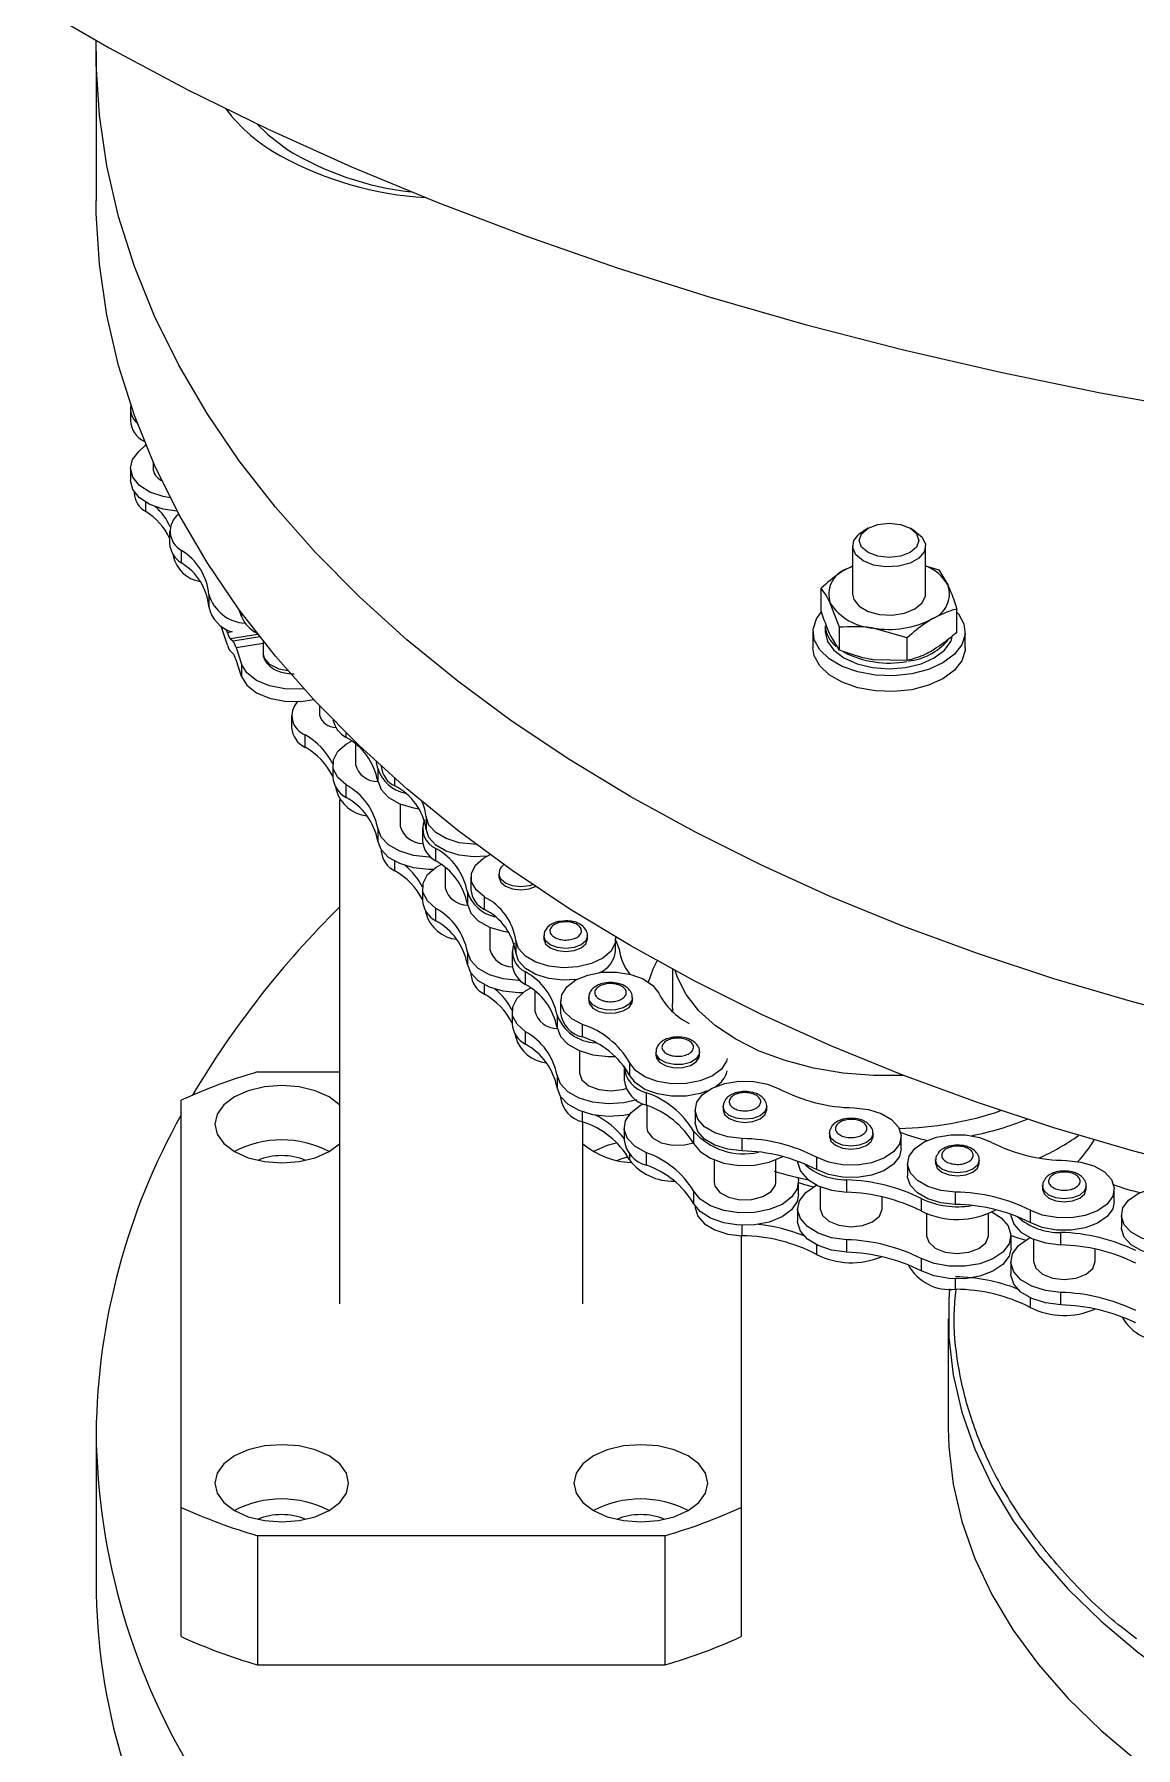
# Model space of a CAD drawing. Header units: millimetres. Extents: x 334 to 3694, y 0 to 2376.
# Drawn here: x 3096.7 to 3151, y 1121.6 to 1206.1 of the extents above; entities that cross this region are included whole.
import ezdxf

# ---------------------------------------------------------------- set-up
doc = ezdxf.new("R2010")
doc.units = ezdxf.units.MM
doc.header["$LTSCALE"] = 3
doc.layers.add('1_외형선', color=7, linetype='Continuous', lineweight=25)

msp = doc.modelspace()

# ---------------------------------------------------------------- linework, layer by layer
at = {"layer": '1_외형선'}
for p, q in [((3099.779, 1205.2), (3099.779, 1197.851)), ((3106.301, 1202.2), (3106.222, 1202.355)), ((3101.47, 1187.619), (3101.47, 1187.007)), ((3101.47, 1184.665), (3101.47, 1184.053)), ((3102.586, 1184.977), (3102.586, 1184.665)), ((3101.65, 1183.5), (3101.65, 1183.44)), ((3102.234, 1182.522), (3102.234, 1182.981)), ((3137.83, 1181.699), (3137.594, 1181.563)), ((3140.14, 1181.563), (3139.905, 1181.699)), ((3103.406, 1181.561), (3103.406, 1180.949)), ((3103.586, 1180.395), (3103.586, 1180.354)), ((3103.984, 1179.997), (3103.984, 1180.609)), ((3137.067, 1180.829), (3137.067, 1178.455)), ((3140.667, 1178.455), (3140.667, 1180.829)), ((3137.067, 1179.821), (3136.746, 1179.679)), ((3140.667, 1179.841), (3141.317, 1179.65)), ((3141.317, 1179.65), (3141.765, 1178.903)), ((3105.343, 1178.432), (3105.343, 1177.819)), ((3135.521, 1177.623), (3135.521, 1178.754)), ((3106.946, 1177.346), (3106.839, 1177.68)), ((3106.946, 1177.533), (3106.946, 1177.346)), ((3136.418, 1176.822), (3135.97, 1178.007)), ((3142.214, 1176.588), (3142.214, 1177.718)), ((3106.251, 1175.939), (3105.95, 1176.872)), ((3106.251, 1176.552), (3106.196, 1176.723)), ((3135.717, 1176.887), (3135.717, 1176.593)), ((3136.418, 1175.692), (3136.418, 1176.822)), ((3139.764, 1176.304), (3138.091, 1176.782)), ((3106.484, 1176.59), (3106.251, 1176.552)), ((3107.753, 1176.47), (3106.399, 1176.248)), ((3106.399, 1176.248), (3106.534, 1176.128)), ((3107.852, 1176.344), (3106.534, 1176.128)), ((3106.682, 1175.825), (3108.018, 1176.043)), ((3106.682, 1175.825), (3106.946, 1175.004)), ((3108.018, 1176.135), (3108.018, 1175.528)), ((3135.117, 1176.593), (3135.117, 1175.809)), ((3136.418, 1175.692), (3135.97, 1176.439)), ((3139.764, 1175.174), (3139.764, 1176.304)), ((3142.617, 1175.809), (3142.617, 1176.593)), ((3106.399, 1175.635), (3106.534, 1175.516)), ((3106.946, 1174.392), (3106.682, 1175.212)), ((3106.946, 1175.004), (3106.946, 1174.392)), ((3139.764, 1175.174), (3138.091, 1175.214)), ((3109.415, 1172.486), (3109.415, 1171.874)), ((3110.798, 1172.941), (3110.798, 1172.486)), ((3112.111, 1171.386), (3112.111, 1171.601)), ((3110.083, 1170.901), (3110.083, 1171.513)), ((3112.561, 1171.057), (3112.561, 1170.056)), ((3111.445, 1170.056), (3111.445, 1169.444)), ((3113.662, 1169.864), (3113.662, 1169.252)), ((3113.836, 1169.97), (3113.836, 1169.968)), ((3112.111, 1168.432), (3112.111, 1169.044)), ((3114.504, 1168.995), (3114.504, 1169.372)), ((3111.627, 1168.776), (3111.613, 1168.909)), ((3111.627, 1168.888), (3111.627, 1168.776)), ((3111.779, 1168.337), (3111.779, 1143.469)), ((3114.772, 1168.111), (3114.772, 1167.014)), ((3116.048, 1167.482), (3116.048, 1166.87)), ((3113.662, 1166.91), (3113.662, 1166.298)), ((3115.866, 1166.926), (3115.866, 1166.313)), ((3113.836, 1165.848), (3113.836, 1165.789)), ((3116.532, 1165.301), (3116.532, 1165.914)), ((3114.504, 1164.816), (3114.504, 1165.282)), ((3116.982, 1164.972), (3116.982, 1163.971)), ((3115.866, 1163.971), (3115.866, 1163.359)), ((3118.256, 1164.496), (3118.256, 1163.883)), ((3119.639, 1164.648), (3119.639, 1164.496)), ((3118.082, 1163.78), (3118.082, 1163.167)), ((3118.924, 1162.91), (3118.924, 1163.523)), ((3116.048, 1162.691), (3116.034, 1162.824)), ((3116.048, 1162.803), (3116.048, 1162.691)), ((3116.532, 1162.347), (3116.532, 1162.96)), ((3122.927, 1162.354), (3122.634, 1162.316)), ((3119.192, 1162.026), (3119.192, 1160.929)), ((3121.85, 1161.605), (3121.85, 1161.453)), ((3124.004, 1161.453), (3124.004, 1161.605)), ((3125.387, 1160.841), (3125.387, 1161.453)), ((3118.082, 1160.825), (3118.082, 1160.213)), ((3120.287, 1160.841), (3120.287, 1160.228)), ((3120.468, 1161.397), (3120.468, 1160.785)), ((3118.256, 1159.763), (3118.256, 1159.704)), ((3120.952, 1159.216), (3120.952, 1159.829)), ((3128.187, 1159.967), (3128.187, 1158.27)), ((3118.924, 1158.731), (3118.924, 1159.197)), ((3121.403, 1158.887), (3121.403, 1157.887)), ((3122.677, 1158.411), (3122.677, 1157.798)), ((3124.06, 1158.563), (3124.06, 1158.411)), ((3126.214, 1158.411), (3126.214, 1158.563)), ((3128.211, 1157.859), (3128.187, 1158.27)), ((3120.287, 1157.887), (3120.287, 1157.274)), ((3122.503, 1157.695), (3122.503, 1157.082)), ((3123.759, 1156.622), (3123.759, 1157.234)), ((3120.468, 1156.606), (3120.455, 1156.739)), ((3120.468, 1156.718), (3120.468, 1156.606)), ((3120.952, 1156.262), (3120.952, 1156.875)), ((3123.613, 1155.941), (3123.613, 1154.844)), ((3127.373, 1155.874), (3127.373, 1155.723)), ((3129.527, 1155.723), (3129.527, 1155.874)), ((3107.739, 1154.9), (3111.779, 1154.9)), ((3122.503, 1154.74), (3122.503, 1154.128)), ((3125.81, 1155.11), (3125.81, 1154.498)), ((3126.073, 1155.357), (3126.073, 1154.744)), ((3126.909, 1153.26), (3126.909, 1153.873)), ((3103.979, 1133.431), (3103.979, 1153.508)), ((3122.677, 1153.679), (3122.677, 1153.619)), ((3126.926, 1153.253), (3126.926, 1152.156)), ((3129.303, 1153.034), (3129.303, 1152.422)), ((3130.686, 1153.186), (3130.686, 1153.034)), ((3132.84, 1153.034), (3132.84, 1153.186)), ((3123.759, 1152.443), (3123.759, 1152.932)), ((3123.779, 1143.469), (3123.779, 1152.435)), ((3125.81, 1152.156), (3125.81, 1151.543)), ((3129.233, 1151.987), (3129.233, 1151.375)), ((3131.631, 1151.004), (3131.631, 1151.616)), ((3135.924, 1151.866), (3135.924, 1151.714)), ((3138.078, 1151.714), (3138.078, 1151.866)), ((3139.461, 1151.102), (3139.461, 1151.714)), ((3126.073, 1150.88), (3126.073, 1150.565)), ((3126.909, 1150.306), (3126.909, 1150.918)), ((3130.239, 1150.565), (3130.239, 1149.468)), ((3133.287, 1149.468), (3133.287, 1150.565)), ((3134.361, 1150.503), (3134.361, 1150.489)), ((3135.289, 1150.694), (3135.289, 1150.082)), ((3141.161, 1150.546), (3141.161, 1150.394)), ((3143.315, 1150.394), (3143.315, 1150.546)), ((3136.783, 1148.971), (3136.783, 1149.583)), ((3139.778, 1150.394), (3139.778, 1149.782)), ((3129.233, 1149.033), (3129.233, 1148.42)), ((3134.403, 1148.855), (3134.403, 1149.468)), ((3135.477, 1149.245), (3135.477, 1148.148)), ((3138.525, 1148.148), (3138.525, 1148.738)), ((3142.142, 1148.363), (3142.142, 1148.975)), ((3146.432, 1149.27), (3146.432, 1149.118)), ((3148.586, 1149.118), (3148.586, 1149.27)), ((3149.969, 1148.506), (3149.969, 1149.118)), ((3129.303, 1148.302), (3129.303, 1148.243)), ((3134.361, 1148.148), (3134.361, 1147.535)), ((3140.457, 1148.657), (3140.457, 1148.045)), ((3140.714, 1147.925), (3140.714, 1146.828)), ((3143.762, 1146.828), (3143.762, 1147.925)), ((3145.823, 1148.084), (3145.823, 1147.471)), ((3131.631, 1146.825), (3131.631, 1147.333)), ((3150.319, 1147.842), (3150.319, 1147.23)), ((3131.579, 1146.827), (3131.579, 1133.431)), ((3135.289, 1146.375), (3135.289, 1145.903)), ((3136.783, 1146.016), (3136.783, 1146.629)), ((3144.878, 1146.215), (3144.878, 1146.828)), ((3145.985, 1146.649), (3145.985, 1145.552)), ((3147.329, 1146.373), (3147.329, 1146.985)), ((3140.457, 1145.703), (3140.457, 1145.09)), ((3144.869, 1145.552), (3144.869, 1144.939)), ((3149.033, 1145.552), (3149.033, 1146.164)), ((3142.142, 1144.184), (3142.142, 1144.692)), ((3145.823, 1143.766), (3145.823, 1143.292)), ((3147.329, 1143.419), (3147.329, 1144.031)), ((3141.779, 1142.735), (3141.779, 1137.345)), ((3099.779, 1137.1), (3099.779, 1129.752)), ((3103.979, 1127.062), (3103.979, 1133.431)), ((3131.579, 1133.431), (3131.579, 1127.062)), ((3127.819, 1132.039), (3107.739, 1132.039)), ((3107.739, 1132.039), (3107.739, 1125.67)), ((3127.819, 1132.039), (3127.819, 1125.67)), ((3107.739, 1125.67), (3127.819, 1125.67))]:
    msp.add_line(p, q, dxfattribs=at)
at = {"layer": '1_외형선', "flags": 128}
for points in [[(3096.732, 1207.511), (3100.43, 1205.377), (3104.274, 1203.331), (3108.259, 1201.376), (3112.377, 1199.516), (3116.623, 1197.754), (3120.989, 1196.093), (3125.468, 1194.536), (3130.053, 1193.084), (3134.735, 1191.741), (3139.509, 1190.509), (3144.364, 1189.389), (3149.295, 1188.384), (3154.292, 1187.495)], [(3126.14, 1168.462), (3123.139, 1170.279), (3120.295, 1172.179), (3117.612, 1174.155), (3115.098, 1176.204), (3112.759, 1178.321), (3110.599, 1180.501), (3108.625, 1182.738), (3106.84, 1185.028), (3105.248, 1187.364), (3103.854, 1189.743), (3102.661, 1192.157), (3101.671, 1194.602), (3100.887, 1197.072), (3100.311, 1199.561), (3099.943, 1202.063), (3099.786, 1204.572), (3099.784, 1205.737)], [(3107.691, 1201.645), (3108.242, 1201.105), (3109.181, 1200.389)], [(3126.14, 1161.113), (3123.139, 1162.931), (3120.295, 1164.83), (3117.612, 1166.806), (3115.098, 1168.856), (3112.759, 1170.972), (3110.599, 1173.152), (3108.625, 1175.389), (3106.84, 1177.679), (3105.248, 1180.016), (3103.854, 1182.394), (3102.661, 1184.809), (3101.671, 1187.254), (3100.887, 1189.723), (3100.311, 1192.212), (3099.943, 1194.714), (3099.786, 1197.223), (3099.779, 1197.851)], [(3103.436, 1183.192), (3103.094, 1183.259), (3102.435, 1183.487), (3101.918, 1183.816), (3101.587, 1184.217), (3101.47, 1184.655), (3101.577, 1185.095), (3101.899, 1185.498)], [(3102.224, 1185.822), (3102.16, 1185.751), (3101.899, 1185.498)], [(3103.775, 1182.541), (3103.094, 1182.646), (3102.435, 1182.875), (3101.918, 1183.204), (3101.587, 1183.604), (3101.47, 1184.043), (3101.47, 1184.053)], [(3139.905, 1181.699), (3140.223, 1181.425), (3140.335, 1181.1), (3140.223, 1180.776), (3139.905, 1180.501), (3139.429, 1180.318), (3138.867, 1180.253), (3138.306, 1180.318), (3137.83, 1180.501), (3137.512, 1180.776), (3137.4, 1181.1), (3137.512, 1181.425), (3137.83, 1181.699), (3138.306, 1181.883), (3138.867, 1181.947), (3139.429, 1181.883), (3139.905, 1181.699)], [(3140.14, 1181.564), (3140.499, 1181.268), (3140.661, 1180.919), (3140.606, 1180.56), (3140.342, 1180.233), (3139.9, 1179.978), (3139.333, 1179.825), (3138.711, 1179.794), (3138.107, 1179.887), (3137.595, 1180.094), (3137.236, 1180.39), (3137.074, 1180.738), (3137.129, 1181.098), (3137.393, 1181.425), (3137.594, 1181.563)], [(3136.746, 1179.679), (3137.041, 1179.829), (3137.067, 1179.84)], [(3137.067, 1178.455), (3137.129, 1178.186), (3137.393, 1177.859), (3137.835, 1177.604), (3138.402, 1177.451), (3139.024, 1177.42), (3139.628, 1177.513), (3140.14, 1177.72), (3140.499, 1178.016), (3140.661, 1178.364), (3140.667, 1178.455)], [(3142.214, 1177.57), (3142.287, 1177.482), (3142.556, 1176.983), (3142.611, 1176.462), (3142.448, 1175.949), (3142.077, 1175.473), (3141.519, 1175.062), (3140.807, 1174.74), (3139.983, 1174.526), (3139.094, 1174.432), (3138.192, 1174.464), (3137.328, 1174.619), (3136.555, 1174.889), (3135.916, 1175.258), (3135.448, 1175.705), (3135.179, 1176.203), (3135.124, 1176.724), (3135.287, 1177.237), (3135.517, 1177.565)], [(3142.617, 1175.809), (3142.611, 1175.679), (3142.448, 1175.165), (3142.077, 1174.689), (3141.519, 1174.278), (3140.807, 1173.957), (3139.983, 1173.742), (3139.094, 1173.648), (3138.192, 1173.68), (3137.328, 1173.835), (3136.555, 1174.105), (3135.916, 1174.474), (3135.448, 1174.921), (3135.179, 1175.419), (3135.117, 1175.809)], [(3135.717, 1176.593), (3135.825, 1176.122), (3136.139, 1175.684), (3136.64, 1175.307), (3137.292, 1175.018), (3138.052, 1174.837), (3138.867, 1174.775), (3139.683, 1174.837), (3140.442, 1175.018), (3141.095, 1175.307), (3141.595, 1175.684), (3141.91, 1176.122), (3141.985, 1176.333)], [(3110.017, 1173.784), (3109.871, 1173.771), (3109.076, 1173.783), (3108.324, 1173.931), (3107.681, 1174.202), (3107.208, 1174.571), (3106.946, 1175.004)], [(3109.237, 1174.666), (3108.799, 1174.76), (3108.346, 1174.982), (3108.076, 1175.288), (3108.018, 1175.528)], [(3106.946, 1174.392), (3107.208, 1173.958), (3107.681, 1173.589), (3108.324, 1173.319), (3109.076, 1173.171), (3109.871, 1173.159), (3110.506, 1173.252)], [(3112.111, 1169.044), (3111.69, 1169.416), (3111.472, 1169.841), (3111.475, 1170.285), (3111.7, 1170.71), (3112.127, 1171.079), (3112.363, 1171.212)], [(3113.662, 1169.864), (3113.606, 1170.157), (3113.598, 1170.187)], [(3113.662, 1169.252), (3113.825, 1168.818), (3114.198, 1168.43), (3114.749, 1168.121), (3115.431, 1167.916), (3115.706, 1167.87)], [(3154.836, 1157.32), (3150.87, 1158.35), (3146.994, 1159.49), (3143.219, 1160.737), (3139.552, 1162.088), (3136.003, 1163.539), (3132.579, 1165.087), (3129.289, 1166.729), (3126.14, 1168.462)], [(3118.516, 1166.118), (3118.388, 1166.12), (3117.675, 1166.201), (3117.034, 1166.4), (3116.522, 1166.698), (3116.184, 1167.07), (3116.048, 1167.482)], [(3116.284, 1165.49), (3116.187, 1165.491), (3115.431, 1165.574), (3114.749, 1165.779), (3114.198, 1166.088), (3113.825, 1166.476), (3113.662, 1166.91)], [(3119.051, 1165.541), (3118.388, 1165.507), (3117.675, 1165.589), (3117.034, 1165.788), (3116.522, 1166.086), (3116.184, 1166.457), (3116.048, 1166.87)], [(3116.384, 1164.878), (3116.187, 1164.879), (3115.431, 1164.961), (3114.749, 1165.166), (3114.198, 1165.476), (3113.825, 1165.864), (3113.662, 1166.298)], [(3116.532, 1162.96), (3116.11, 1163.331), (3115.892, 1163.756), (3115.896, 1164.2), (3116.121, 1164.625), (3116.548, 1164.994), (3116.784, 1165.127)], [(3118.924, 1163.523), (3118.51, 1163.868), (3118.288, 1164.267), (3118.279, 1164.687), (3118.482, 1165.09), (3118.881, 1165.441), (3119.199, 1165.614)], [(3121.312, 1164.129), (3121.133, 1164.074), (3120.721, 1164.026), (3120.308, 1164.072), (3119.958, 1164.206), (3119.723, 1164.407), (3119.639, 1164.645), (3119.639, 1164.652)], [(3119.639, 1164.496), (3119.639, 1164.493), (3119.723, 1164.255), (3119.958, 1164.054), (3120.308, 1163.92), (3120.721, 1163.874), (3121.133, 1163.922), (3121.446, 1164.039)], [(3118.082, 1163.167), (3118.246, 1162.733), (3118.619, 1162.345), (3119.17, 1162.036), (3119.852, 1161.831), (3120.126, 1161.785)], [(3125.38, 1161.556), (3125.364, 1161.262), (3125.161, 1160.859), (3124.762, 1160.508), (3124.203, 1160.239), (3123.532, 1160.077), (3122.809, 1160.035), (3122.095, 1160.117), (3121.455, 1160.315), (3120.943, 1160.613), (3120.604, 1160.985), (3120.468, 1161.397), (3120.468, 1161.397)], [(3124.004, 1161.607), (3123.923, 1161.37), (3123.691, 1161.167), (3123.343, 1161.032), (3122.931, 1160.983), (3122.519, 1161.03), (3122.168, 1161.163), (3121.933, 1161.365), (3121.85, 1161.602), (3121.85, 1161.609)], [(3121.85, 1161.453), (3121.85, 1161.45), (3121.933, 1161.213), (3122.168, 1161.012), (3122.519, 1160.878), (3122.931, 1160.831), (3123.343, 1160.88), (3123.691, 1161.015), (3123.923, 1161.218), (3124.004, 1161.453)], [(3120.705, 1159.405), (3120.607, 1159.406), (3119.852, 1159.489), (3119.17, 1159.694), (3118.619, 1160.003), (3118.246, 1160.392), (3118.082, 1160.825)], [(3123.466, 1159.455), (3122.809, 1159.422), (3122.095, 1159.504), (3121.455, 1159.703), (3120.943, 1160.001), (3120.604, 1160.372), (3120.468, 1160.785)], [(3125.387, 1161.394), (3125.397, 1161.378), (3125.56, 1160.944)], [(3154.836, 1149.971), (3150.87, 1151.002), (3146.994, 1152.141), (3143.219, 1153.388), (3139.552, 1154.739), (3136.003, 1156.19), (3132.579, 1157.738), (3129.289, 1159.381), (3126.14, 1161.113)], [(3120.805, 1158.793), (3120.607, 1158.794), (3119.852, 1158.877), (3119.17, 1159.081), (3118.619, 1159.391), (3118.246, 1159.779), (3118.082, 1160.213)], [(3123.759, 1157.234), (3123.223, 1157.518), (3122.855, 1157.88), (3122.686, 1158.289), (3122.731, 1158.708), (3122.987, 1159.101), (3123.43, 1159.433), (3124.023, 1159.677), (3124.713, 1159.81), (3125.439, 1159.82), (3126.14, 1159.707), (3126.753, 1159.481), (3127.225, 1159.162), (3127.514, 1158.777)], [(3127.009, 1159.332), (3127.242, 1159.988), (3127.437, 1160.379)], [(3139.61, 1154.716), (3138.106, 1154.717), (3136.597, 1154.842), (3135.135, 1155.09), (3133.749, 1155.455), (3132.467, 1155.931), (3131.316, 1156.507), (3130.318, 1157.172), (3129.494, 1157.912), (3128.861, 1158.712), (3128.432, 1159.556), (3128.321, 1159.895)], [(3120.952, 1156.875), (3120.531, 1157.246), (3120.313, 1157.672), (3120.316, 1158.115), (3120.541, 1158.54), (3120.969, 1158.909), (3121.204, 1159.042)], [(3126.214, 1158.558), (3126.199, 1158.459), (3126.049, 1158.232), (3125.761, 1158.056), (3125.378, 1157.957), (3124.958, 1157.949), (3124.565, 1158.036), (3124.259, 1158.202), (3124.087, 1158.423), (3124.06, 1158.564)], [(3124.06, 1158.411), (3124.087, 1158.272), (3124.259, 1158.05), (3124.565, 1157.884), (3124.958, 1157.798), (3125.378, 1157.805), (3125.761, 1157.904), (3126.049, 1158.081), (3126.199, 1158.307), (3126.214, 1158.411)], [(3122.503, 1157.082), (3122.666, 1156.648), (3123.039, 1156.26), (3123.59, 1155.951), (3124.272, 1155.746), (3125.028, 1155.663), (3125.369, 1155.668)], [(3130.894, 1155.56), (3130.856, 1155.426), (3130.6, 1155.033), (3130.157, 1154.7), (3129.564, 1154.456), (3128.874, 1154.324), (3128.147, 1154.313), (3127.447, 1154.426), (3126.834, 1154.652), (3126.362, 1154.971), (3126.073, 1155.357)], [(3129.527, 1155.87), (3129.512, 1155.771), (3129.363, 1155.544), (3129.074, 1155.368), (3128.691, 1155.268), (3128.271, 1155.261), (3127.878, 1155.348), (3127.572, 1155.514), (3127.4, 1155.735), (3127.373, 1155.876)], [(3127.373, 1155.723), (3127.4, 1155.583), (3127.572, 1155.362), (3127.878, 1155.196), (3128.271, 1155.109), (3128.691, 1155.117), (3129.074, 1155.216), (3129.363, 1155.392), (3129.512, 1155.619), (3129.527, 1155.723)], [(3126.431, 1153.516), (3125.792, 1153.368), (3125.028, 1153.321), (3124.272, 1153.404), (3123.59, 1153.609), (3123.039, 1153.919), (3122.666, 1154.307), (3122.503, 1154.74)], [(3123.613, 1154.844), (3123.613, 1154.84), (3123.731, 1154.504), (3124.064, 1154.219), (3124.56, 1154.03), (3125.144, 1153.964), (3125.726, 1154.033), (3125.908, 1154.085)], [(3129.905, 1153.965), (3129.564, 1153.844), (3128.874, 1153.711), (3128.147, 1153.701), (3127.447, 1153.813), (3126.834, 1154.039), (3126.362, 1154.359), (3126.073, 1154.744)], [(3111.779, 1153.279), (3111.263, 1153.666), (3110.579, 1153.968), (3109.783, 1154.159), (3108.929, 1154.224), (3108.075, 1154.159), (3107.279, 1153.968), (3106.596, 1153.666), (3106.071, 1153.271), (3105.742, 1152.812), (3105.629, 1152.318), (3105.742, 1151.825), (3106.071, 1151.366), (3106.596, 1150.971), (3107.279, 1150.669), (3108.075, 1150.478), (3108.929, 1150.413), (3109.783, 1150.478), (3110.579, 1150.669), (3111.263, 1150.971), (3111.779, 1151.358)], [(3126.061, 1152.804), (3125.792, 1152.755), (3125.028, 1152.709), (3124.272, 1152.792), (3123.59, 1152.996), (3123.039, 1153.306), (3122.666, 1153.694), (3122.503, 1154.128)], [(3131.631, 1151.616), (3130.918, 1151.701), (3130.28, 1151.901), (3129.771, 1152.201), (3129.436, 1152.574), (3129.305, 1152.987), (3129.388, 1153.404), (3129.679, 1153.789), (3130.152, 1154.107), (3130.766, 1154.333), (3131.467, 1154.444), (3132.194, 1154.433), (3132.883, 1154.299), (3133.475, 1154.054)], [(3126.909, 1150.918), (3126.357, 1151.227), (3125.982, 1151.615), (3125.817, 1152.048), (3125.875, 1152.491), (3126.151, 1152.905), (3126.623, 1153.256), (3126.76, 1153.327)], [(3130.686, 1153.186), (3130.686, 1153.198), (3130.687, 1153.213)], [(3132.84, 1153.184), (3132.84, 1153.174), (3132.75, 1152.937), (3132.51, 1152.738), (3132.156, 1152.607), (3131.743, 1152.565), (3131.332, 1152.616), (3130.987, 1152.755), (3130.761, 1152.959), (3130.686, 1153.186)], [(3130.686, 1153.034), (3130.761, 1152.807), (3130.987, 1152.603), (3131.332, 1152.465), (3131.743, 1152.413), (3132.156, 1152.455), (3132.51, 1152.586), (3132.75, 1152.786), (3132.84, 1153.023), (3132.84, 1153.034)], [(3137.133, 1153.132), (3137.846, 1153.048), (3138.484, 1152.847), (3138.993, 1152.547), (3139.328, 1152.175), (3139.459, 1151.762), (3139.376, 1151.345), (3139.085, 1150.96), (3138.612, 1150.641), (3137.998, 1150.416), (3137.297, 1150.304), (3136.57, 1150.316), (3135.881, 1150.45), (3135.289, 1150.694)], [(3126.926, 1152.156), (3126.965, 1151.959), (3127.208, 1151.646), (3127.641, 1151.41), (3128.197, 1151.288), (3128.791, 1151.298), (3129.221, 1151.397)], [(3131.631, 1151.004), (3130.918, 1151.088), (3130.28, 1151.289), (3129.771, 1151.589), (3129.436, 1151.962), (3129.305, 1152.374), (3129.303, 1152.422)], [(3125.459, 1151.405), (3124.979, 1151.274), (3124.296, 1150.971)], [(3129.233, 1151.375), (3129.557, 1150.972), (3130.069, 1150.641), (3130.724, 1150.408), (3131.467, 1150.295), (3132.236, 1150.31), (3132.964, 1150.452), (3133.591, 1150.71), (3133.624, 1150.729)], [(3135.924, 1151.866), (3135.924, 1151.878), (3135.925, 1151.893)], [(3138.078, 1151.864), (3138.078, 1151.854), (3137.988, 1151.617), (3137.748, 1151.418), (3137.394, 1151.287), (3136.98, 1151.244), (3136.57, 1151.296), (3136.225, 1151.435), (3135.998, 1151.639), (3135.924, 1151.866)], [(3135.924, 1151.714), (3135.998, 1151.487), (3136.225, 1151.283), (3136.57, 1151.144), (3136.98, 1151.093), (3137.394, 1151.135), (3137.748, 1151.266), (3137.988, 1151.465), (3138.078, 1151.702), (3138.078, 1151.714)], [(3142.142, 1148.975), (3141.427, 1149.053), (3140.784, 1149.249), (3140.267, 1149.545), (3139.923, 1149.914), (3139.781, 1150.326), (3139.854, 1150.744), (3140.135, 1151.131), (3140.6, 1151.454), (3141.209, 1151.684), (3141.907, 1151.801), (3142.634, 1151.796), (3143.326, 1151.668), (3143.924, 1151.429)], [(3125.445, 1150.54), (3125.687, 1150.629), (3126.001, 1150.708)], [(3134.361, 1150.489), (3134.362, 1150.449), (3134.494, 1150.011), (3134.839, 1149.615), (3135.367, 1149.292), (3136.034, 1149.071), (3136.783, 1148.971)], [(3139.461, 1151.102), (3139.376, 1150.732), (3139.085, 1150.347), (3138.612, 1150.029), (3137.998, 1149.804), (3137.297, 1149.692), (3136.57, 1149.704), (3135.881, 1149.837), (3135.289, 1150.082)], [(3141.161, 1150.546), (3141.161, 1150.549), (3141.163, 1150.575)], [(3143.315, 1150.545), (3143.315, 1150.543), (3143.232, 1150.306), (3142.997, 1150.104), (3142.646, 1149.971), (3142.234, 1149.924), (3141.822, 1149.973), (3141.473, 1150.108), (3141.242, 1150.311), (3141.161, 1150.546)], [(3147.605, 1150.537), (3148.32, 1150.459), (3148.963, 1150.263), (3149.48, 1149.968), (3149.824, 1149.598), (3149.966, 1149.186), (3149.893, 1148.769), (3149.612, 1148.381), (3149.147, 1148.059), (3148.538, 1147.828), (3147.84, 1147.711), (3147.113, 1147.717), (3146.421, 1147.845), (3145.823, 1148.084)], [(3134.375, 1149.691), (3134.397, 1149.575), (3134.339, 1149.133), (3134.062, 1148.718), (3133.591, 1148.368), (3132.964, 1148.11), (3132.236, 1147.968), (3131.467, 1147.953), (3130.724, 1148.067), (3130.069, 1148.299), (3129.557, 1148.63), (3129.233, 1149.033)], [(3142.142, 1148.363), (3141.427, 1148.441), (3140.784, 1148.637), (3140.267, 1148.932), (3139.923, 1149.302), (3139.781, 1149.714), (3139.778, 1149.782)], [(3141.161, 1150.394), (3141.242, 1150.159), (3141.473, 1149.956), (3141.822, 1149.821), (3142.234, 1149.772), (3142.646, 1149.819), (3142.997, 1149.953), (3143.232, 1150.154), (3143.315, 1150.391), (3143.315, 1150.394)], [(3134.403, 1148.855), (3134.339, 1148.52), (3134.062, 1148.106), (3133.591, 1147.755), (3132.964, 1147.498), (3132.236, 1147.356), (3131.467, 1147.341), (3130.724, 1147.454), (3130.069, 1147.687), (3129.557, 1148.018), (3129.233, 1148.42)], [(3130.239, 1149.468), (3130.278, 1149.271), (3130.521, 1148.958), (3130.954, 1148.722), (3131.51, 1148.6), (3132.104, 1148.61), (3132.647, 1148.751), (3133.055, 1149.001), (3133.266, 1149.321), (3133.287, 1149.468)], [(3136.783, 1146.629), (3136.034, 1146.729), (3135.367, 1146.95), (3134.839, 1147.273), (3134.494, 1147.67), (3134.362, 1148.107), (3134.453, 1148.547), (3134.761, 1148.954), (3135.259, 1149.293), (3135.311, 1149.319)], [(3134.403, 1149.454), (3134.702, 1149.353), (3135.14, 1149.228)], [(3146.432, 1149.27), (3146.432, 1149.273), (3146.433, 1149.299)], [(3148.586, 1149.269), (3148.586, 1149.267), (3148.502, 1149.03), (3148.267, 1148.828), (3147.916, 1148.695), (3147.504, 1148.648), (3147.092, 1148.697), (3146.744, 1148.832), (3146.512, 1149.035), (3146.432, 1149.27)], [(3146.432, 1149.118), (3146.512, 1148.883), (3146.744, 1148.68), (3147.092, 1148.545), (3147.504, 1148.496), (3147.916, 1148.543), (3148.267, 1148.677), (3148.502, 1148.878), (3148.586, 1149.115), (3148.586, 1149.118)], [(3152.682, 1146.423), (3151.968, 1146.502), (3151.324, 1146.697), (3150.808, 1146.993), (3150.464, 1147.362), (3150.322, 1147.774), (3150.395, 1148.192), (3150.676, 1148.579), (3151.141, 1148.902), (3151.749, 1149.132), (3152.447, 1149.249), (3153.174, 1149.244), (3153.867, 1149.116), (3154.465, 1148.877)], [(3129.303, 1148.243), (3129.305, 1148.195), (3129.436, 1147.783), (3129.771, 1147.41), (3130.28, 1147.11), (3130.918, 1146.909), (3131.631, 1146.825)], [(3135.477, 1148.148), (3135.582, 1147.826), (3135.903, 1147.537), (3136.391, 1147.341), (3136.972, 1147.268), (3137.557, 1147.329), (3138.058, 1147.514), (3138.397, 1147.796), (3138.525, 1148.131), (3138.525, 1148.148)], [(3143.928, 1147.998), (3144.4, 1147.702), (3144.745, 1147.306), (3144.877, 1146.868), (3144.786, 1146.428), (3144.478, 1146.021), (3143.981, 1145.682), (3143.335, 1145.441), (3142.597, 1145.318), (3141.828, 1145.322), (3141.094, 1145.454), (3140.457, 1145.703), (3140.457, 1145.703)], [(3144.869, 1147.893), (3144.871, 1147.83), (3145.014, 1147.394), (3145.369, 1147.001), (3145.905, 1146.683), (3146.578, 1146.467), (3147.329, 1146.373)], [(3149.969, 1148.506), (3149.893, 1148.156), (3149.612, 1147.769), (3149.147, 1147.446), (3148.538, 1147.216), (3147.84, 1147.099), (3147.113, 1147.104), (3146.421, 1147.232), (3145.823, 1147.471)], [(3136.783, 1146.016), (3136.034, 1146.117), (3135.367, 1146.338), (3134.839, 1146.66), (3134.494, 1147.057), (3134.362, 1147.494), (3134.361, 1147.535)], [(3152.682, 1145.811), (3151.968, 1145.889), (3151.324, 1146.085), (3150.808, 1146.38), (3150.464, 1146.75), (3150.322, 1147.162), (3150.319, 1147.23)], [(3144.878, 1146.215), (3144.786, 1145.815), (3144.478, 1145.408), (3143.981, 1145.07), (3143.335, 1144.829), (3142.597, 1144.705), (3141.828, 1144.71), (3141.094, 1144.842), (3140.457, 1145.09)], [(3140.714, 1146.828), (3140.82, 1146.506), (3141.141, 1146.217), (3141.629, 1146.021), (3142.21, 1145.948), (3142.795, 1146.008), (3143.295, 1146.194), (3143.635, 1146.475), (3143.762, 1146.811), (3143.762, 1146.828)], [(3147.329, 1144.031), (3146.578, 1144.125), (3145.905, 1144.341), (3145.369, 1144.659), (3145.014, 1145.053), (3144.871, 1145.489), (3144.951, 1145.93), (3145.249, 1146.339), (3145.738, 1146.682), (3145.819, 1146.722)], [(3144.878, 1146.831), (3145.164, 1146.737), (3145.616, 1146.614)], [(3145.985, 1145.552), (3146.098, 1145.218), (3146.426, 1144.932), (3146.919, 1144.74), (3147.502, 1144.672), (3148.086, 1144.737), (3148.582, 1144.927), (3148.914, 1145.211), (3149.033, 1145.548), (3149.033, 1145.552)], [(3147.329, 1143.419), (3146.578, 1143.513), (3145.905, 1143.728), (3145.369, 1144.046), (3145.014, 1144.44), (3144.871, 1144.876), (3144.869, 1144.939)], [(3141.846, 1144.201), (3141.806, 1143.66), (3141.806, 1141.809), (3142.02, 1139.961), (3142.448, 1138.126), (3143.087, 1136.311), (3143.934, 1134.525), (3144.986, 1132.775), (3146.239, 1131.071), (3147.686, 1129.418), (3149.32, 1127.824), (3151.136, 1126.298), (3153.124, 1124.844), (3155.13, 1123.558)], [(3141.779, 1137.345), (3141.806, 1136.419), (3142.02, 1134.572), (3142.448, 1132.736), (3143.087, 1130.922), (3143.934, 1129.136), (3144.986, 1127.386), (3146.239, 1125.681), (3147.686, 1124.029), (3149.32, 1122.435), (3151.136, 1120.908), (3153.124, 1119.455), (3155.13, 1118.169)], [(3112.229, 1134.62), (3112.117, 1135.113), (3111.787, 1135.573), (3111.263, 1135.967), (3110.579, 1136.27), (3109.783, 1136.461), (3108.929, 1136.525), (3108.075, 1136.461), (3107.279, 1136.27), (3106.596, 1135.967), (3106.071, 1135.573), (3105.742, 1135.113), (3105.629, 1134.62), (3105.742, 1134.127), (3106.071, 1133.668), (3106.596, 1133.273), (3107.279, 1132.971), (3108.075, 1132.78), (3108.929, 1132.715), (3109.783, 1132.78), (3110.579, 1132.971), (3111.263, 1133.273), (3111.787, 1133.668), (3112.117, 1134.127), (3112.229, 1134.62)], [(3129.929, 1134.62), (3129.817, 1135.113), (3129.487, 1135.573), (3128.963, 1135.967), (3128.279, 1136.27), (3127.483, 1136.461), (3126.629, 1136.525), (3125.775, 1136.461), (3124.979, 1136.27), (3124.296, 1135.967), (3123.771, 1135.573), (3123.442, 1135.113), (3123.329, 1134.62), (3123.442, 1134.127), (3123.771, 1133.668), (3124.296, 1133.273), (3124.979, 1132.971), (3125.775, 1132.78), (3126.629, 1132.715), (3127.483, 1132.78), (3128.279, 1132.971), (3128.963, 1133.273), (3129.487, 1133.668), (3129.817, 1134.127), (3129.929, 1134.62)]]:
    msp.add_lwpolyline(points, dxfattribs=at)
at = {"layer": '1_외형선'}
for centre, radius, start, end in [((3113.033, 1207.64), 8.651, 217.40239, 241.23065), ((3116.925, 1212.971), 14.775, 238.39059, 263.70001), ((3117.087, 1215.147), 17.182, 241.42993, 266.42242), ((3102.49, 1187.627), 1.017, 171.17745, 228.25486), ((3102.719, 1187.101), 1.253, 184.28808, 243.49528), ((3103.325, 1184.728), 0.742, 184.86477, 244.79491), ((3102.763, 1183.503), 1.115, 183.22547, 241.66065), ((3100.822, 1180.626), 2.848, 23.66457, 48.55246), ((3100.552, 1179.834), 3.171, 25.82943, 57.96897), ((3104.516, 1181.553), 1.083, 128.07166, 240.60788), ((3104.572, 1181.006), 1.168, 182.78985, 239.77194), ((3105.149, 1180.649), 1.59, 190.71689, 261.30878), ((3102.467, 1178.15), 2.89, 5.5925, 58.31876), ((3102.467, 1177.538), 2.89, 5.5925, 58.31876), ((3137.213, 1178.446), 1.319, 110.74208, 199.461), ((3139.907, 1177.838), 2.142, 29.82384, 69.19664), ((3107.236, 1178.985), 1.972, 196.29816, 266.6827), ((3140.522, 1178.464), 1.319, 290.74208, 19.461), ((3106.946, 1178.163), 1.64, 192.11033, 253.64244), ((3138.255, 1179.516), 2.739, 213.43888, 266.5665), ((3108.477, 1178.008), 1.668, 203.39279, 242.50599), ((3137.136, 1176.988), 1.422, 184.06222, 231.42255), ((3138.873, 1181.32), 4.605, 260.2289, 297.35717), ((3139.474, 1178.18), 3.046, 276.54652, 318.62137), ((3138.85, 1179.794), 4.739, 242.0359, 280.86285), ((3110.459, 1172.465), 1.023, 137.96587, 248.43637), ((3111.588, 1172.705), 0.819, 195.457, 270.79462), ((3110.584, 1171.96), 1.172, 184.23112, 244.72657), ((3112.706, 1172.515), 1.275, 191.65495, 242.21493), ((3108.443, 1168.577), 3.364, 26.76248, 60.80833), ((3108.442, 1167.964), 3.365, 26.79799, 60.80575), ((3110.602, 1168.659), 3.117, 10.96155, 61.03394), ((3113.671, 1170.36), 1.15, 195.32918, 269.85548), ((3115.393, 1170.412), 1.815, 197.54143, 257.83785), ((3115.004, 1170.055), 1.172, 184.23112, 244.72657), ((3112.669, 1169.524), 1.226, 183.73931, 242.95618), ((3110.602, 1166.318), 3.117, 10.96155, 61.03394), ((3113.303, 1169.258), 1.744, 196.05445, 264.32402), ((3110.602, 1165.705), 3.117, 10.96155, 61.03394), ((3113.209, 1166.431), 2.873, 8.79249, 63.20299), ((3113.995, 1167.329), 2.058, 4.26714, 25.63977), ((3116.976, 1166.916), 1.097, 157.88228, 246.09731), ((3115.881, 1167.318), 1.15, 195.32918, 269.85548), ((3115.004, 1165.876), 1.172, 184.23112, 244.72657), ((3117.089, 1166.393), 1.226, 183.73931, 242.95618), ((3115.022, 1163.187), 3.117, 10.96155, 61.03394), ((3112.863, 1161.879), 3.365, 26.79799, 60.80575), ((3113.123, 1162.674), 3.05, 25.90177, 51.7751), ((3115.022, 1162.574), 3.117, 10.96155, 61.03394), ((3118.091, 1164.276), 1.15, 195.32918, 269.85548), ((3117.089, 1163.439), 1.226, 183.73931, 242.95618), ((3119.813, 1164.327), 1.815, 197.54143, 257.83785), ((3119.425, 1163.97), 1.172, 184.23112, 244.72657), ((3117.629, 1160.958), 2.873, 8.79249, 63.20299), ((3144.414, 1130.012), 46.418, 134.67431, 149.24198), ((3117.724, 1163.173), 1.744, 196.05445, 264.32402), ((3115.022, 1160.233), 3.117, 10.96155, 61.03394), ((3115.022, 1159.62), 3.117, 10.96155, 61.03394), ((3117.629, 1160.346), 2.873, 8.79249, 63.20299), ((3120.301, 1161.233), 1.15, 195.32918, 269.85548), ((3121.397, 1160.832), 1.097, 157.88228, 246.09731), ((3124.098, 1160.996), 1.298, 292.37457, 353.13771), ((3128.056, 1161.299), 2.521, 188.08831, 218.80453), ((3121.51, 1160.308), 1.226, 183.73931, 242.95618), ((3119.443, 1157.102), 3.117, 10.96155, 61.03394), ((3119.425, 1159.791), 1.172, 184.23112, 244.72657), ((3117.544, 1156.589), 3.05, 25.90177, 51.7751), ((3119.443, 1156.49), 3.117, 10.96155, 61.03394), ((3117.283, 1155.794), 3.365, 26.79799, 60.80575), ((3130.632, 1160.412), 3.521, 207.67362, 242.60763), ((3121.51, 1157.354), 1.226, 183.73931, 242.95618), ((3122.512, 1158.191), 1.15, 195.32918, 269.85548), ((3124.478, 1158.45), 2.115, 200.91827, 267.57465), ((3124.044, 1157.97), 1.378, 187.15999, 258.04967), ((3122.518, 1153.34), 4.087, 29.56274, 72.32823), ((3122.144, 1157.088), 1.744, 196.05445, 264.32402), ((3119.443, 1154.148), 3.117, 10.96155, 61.03394), ((3122.518, 1152.728), 4.087, 29.56274, 72.32823), ((3119.443, 1153.535), 3.117, 10.96155, 61.03394), ((3115.472, 1128.229), 27.769, 106.16782, 114.44742), ((3127.224, 1155.25), 1.413, 182.79547, 257.09452), ((3129.698, 1155.252), 1.234, 299.61976, 345.69572), ((3127.243, 1154.664), 1.443, 186.6104, 256.60021), ((3125.429, 1149.674), 4.452, 31.30264, 70.58833), ((3137.239, 1161.273), 8.141, 242.45494, 269.25278), ((3124.044, 1153.791), 1.378, 187.15999, 258.04967), ((3125.429, 1149.062), 4.452, 31.30264, 70.58833), ((3139.005, 1168.926), 16.818, 271.21811, 288.63981), ((3132.676, 1136.698), 32.899, 150.72255, 179.29918), ((3122.518, 1148.549), 4.087, 29.56274, 72.32823), ((3122.578, 1149.082), 4.108, 38.12191, 63.84582), ((3139.684, 1167.744), 16.318, 281.52555, 291.51943), ((3108.929, 1146.541), 5.007, 62.22891, 117.77109), ((3126.337, 1154.416), 3.986, 230.08761, 267.25056), ((3127.243, 1151.71), 1.443, 186.6104, 256.60021), ((3131.685, 1154.094), 3.233, 220.66819, 283.22988), ((3131.525, 1143.476), 8.141, 62.45494, 89.25278), ((3142.546, 1159.776), 8.444, 248.36404, 257.71977), ((3147.651, 1158.773), 8.236, 243.09597, 269.68424), ((3141.639, 1161.049), 11.373, 294.01183, 305.30775), ((3144.247, 1154.364), 5.514, 315.31737, 329.18913), ((3108.929, 1147.661), 3.113, 67.65232, 112.34768), ((3128.202, 1152.192), 2.679, 217.37824, 271.93981), ((3125.429, 1146.72), 4.452, 31.30264, 70.58833), ((3131.525, 1142.864), 8.141, 62.45494, 89.25278), ((3125.429, 1146.107), 4.452, 31.30264, 70.58833), ((3138.341, 1166.692), 17.458, 252.86897, 258.57204), ((3136.726, 1152.617), 3.035, 227.51591, 271.07136), ((3136.496, 1140.694), 8.893, 63.55381, 88.15391), ((3136.496, 1140.082), 8.893, 63.55381, 88.15391), ((3142.096, 1140.739), 8.236, 63.09596, 89.68424), ((3152.997, 1157.356), 8.576, 249.10036, 258.30122), ((3142.243, 1152.41), 4.156, 244.55207, 279.62005), ((3142.234, 1151.6), 3.975, 243.44041, 298.50536), ((3142.096, 1140.127), 8.236, 63.09596, 89.68424), ((3131.555, 1139.177), 8.249, 67.76509, 83.94263), ((3147.253, 1150.07), 3.086, 228.36552, 271.41749), ((3131.525, 1138.684), 8.141, 62.45494, 89.25278), ((3136.496, 1137.74), 8.893, 63.55381, 88.15391), ((3147.108, 1137.991), 8.997, 64.18619, 88.59402), ((3147.108, 1137.378), 8.997, 64.18619, 88.59402), ((3137.009, 1149.32), 3.826, 243.28635, 292.74645), ((3136.496, 1137.128), 8.893, 63.55381, 88.15391), ((3141.874, 1146.53), 2.361, 208.85565, 276.50469), ((3142.016, 1136.035), 8.762, 68.67593, 89.18081), ((3142.096, 1135.948), 8.236, 63.09596, 89.68424), ((3147.108, 1135.037), 8.997, 64.18619, 88.59402), ((3147.515, 1146.726), 3.828, 243.76814, 293.31374), ((3147.108, 1134.424), 8.997, 64.18619, 88.59402), ((3152.417, 1143.99), 2.373, 209.41004, 276.4057), ((3132.574, 1137.428), 32.796, 180.57235, 212.29182), ((3108.929, 1128.843), 5.007, 62.22891, 117.77109), ((3126.629, 1128.843), 5.007, 62.22891, 117.77109), ((3115.472, 1158.71), 27.769, 245.55258, 253.83218), ((3108.929, 1129.963), 3.113, 67.65232, 112.34768), ((3126.629, 1129.963), 3.113, 67.65232, 112.34768), ((3120.087, 1158.71), 27.769, 286.16782, 294.44742), ((3130.616, 1129.812), 30.837, 180.11218, 196.73501), ((3115.472, 1152.341), 27.769, 245.55258, 253.83218), ((3120.087, 1152.341), 27.769, 286.16782, 294.44742)]:
    msp.add_arc(centre, radius, start, end, dxfattribs=at)
for centre, start_param, end_param in [((3106.251, 1178.021), 2.516028, 2.979676), ((3106.251, 1177.409), 2.516028, 2.979676), ((3106.682, 1174.355), 5.657621, 6.121269), ((3106.682, 1173.742), 5.657621, 6.121269)]:
    msp.add_ellipse(centre, major_axis=(-0.194, 1.792), ratio=0.149489, start_param=start_param, end_param=end_param, dxfattribs=at)
for points, knots in [([(3136.746, 1179.679), (3136.635, 1179.612), (3136.22, 1179.36), (3135.817, 1179.01), (3135.521, 1178.754)], [0, 0, 0, 0, 0.268634, 1, 1, 1, 1]), ([(3135.97, 1178.007), (3135.959, 1178.029), (3135.808, 1178.352), (3135.659, 1178.56), (3135.521, 1178.754)], [0, 0, 0, 0, 0.070201, 1, 1, 1, 1]), ([(3141.765, 1178.903), (3141.776, 1178.88), (3141.927, 1178.551), (3142.076, 1178.119), (3142.214, 1177.718)], [0, 0, 0, 0, 0.070201, 1, 1, 1, 1]), ([(3135.97, 1176.439), (3135.959, 1176.462), (3135.808, 1176.791), (3135.659, 1177.222), (3135.521, 1177.623)], [0, 0, 0, 0, 0.070201, 1, 1, 1, 1]), ([(3142.214, 1177.718), (3142.111, 1177.692), (3141.711, 1177.59), (3141.297, 1177.383), (3140.989, 1177.23)], [0, 0, 0, 0, 0.257551, 1, 1, 1, 1]), ([(3138.091, 1176.782), (3138.051, 1176.788), (3137.486, 1176.872), (3136.933, 1176.846), (3136.418, 1176.822)], [0, 0, 0, 0, 0.0702006, 1, 1, 1, 1]), ([(3140.989, 1177.23), (3140.877, 1177.163), (3140.463, 1176.911), (3140.059, 1176.561), (3139.764, 1176.304)], [0, 0, 0, 0, 0.2686336, 1, 1, 1, 1]), ([(3142.214, 1176.588), (3142.111, 1176.496), (3141.711, 1176.137), (3141.297, 1175.865), (3140.989, 1175.662)], [0, 0, 0, 0, 0.2575513, 1, 1, 1, 1]), ([(3108.023, 1175.588), (3108.022, 1175.584), (3107.988, 1175.468), (3108.066, 1175.222), (3108.257, 1174.949), (3108.516, 1174.763), (3108.786, 1174.642), (3109.119, 1174.545), (3109.383, 1174.53), (3109.542, 1174.521)], [0, 0, 0, 0, 0.007989, 0.197041, 0.384416, 0.543226, 0.667336, 0.799481, 1, 1, 1, 1]), ([(3138.091, 1175.214), (3138.051, 1175.221), (3137.486, 1175.311), (3136.933, 1175.508), (3136.418, 1175.692)], [0, 0, 0, 0, 0.070201, 1, 1, 1, 1]), ([(3140.989, 1175.662), (3140.877, 1175.601), (3140.463, 1175.374), (3140.059, 1175.259), (3139.764, 1175.174)], [0, 0, 0, 0, 0.268634, 1, 1, 1, 1]), ([(3119.9, 1165.136), (3119.86, 1165.104), (3119.757, 1165.02), (3119.658, 1164.851), (3119.652, 1164.713), (3119.649, 1164.654)], [0, 0, 0, 0, 0.266342, 0.686455, 1, 1, 1, 1]), ([(3122.634, 1162.316), (3122.596, 1162.312), (3122.504, 1162.304), (3122.346, 1162.244), (3122.158, 1162.151), (3121.985, 1161.995), (3121.867, 1161.81), (3121.862, 1161.671), (3121.86, 1161.612)], [0, 0, 0, 0, 0.088358, 0.212364, 0.41434, 0.620646, 0.837875, 1, 1, 1, 1]), ([(3122.626, 1162.264), (3122.72, 1162.28), (3122.865, 1162.305), (3123.07, 1162.294), (3123.223, 1162.268), (3123.364, 1162.225), (3123.52, 1162.149), (3123.66, 1162.028), (3123.712, 1161.885), (3123.696, 1161.767), (3123.651, 1161.679), (3123.576, 1161.598), (3123.445, 1161.507), (3123.234, 1161.426), (3122.987, 1161.396), (3122.783, 1161.406), (3122.63, 1161.432), (3122.489, 1161.475), (3122.333, 1161.551), (3122.193, 1161.672), (3122.141, 1161.815), (3122.157, 1161.933), (3122.202, 1162.021), (3122.277, 1162.102), (3122.407, 1162.194), (3122.54, 1162.236), (3122.626, 1162.264)], [0, 0, 0, 0, 0.059861, 0.092397, 0.125, 0.157537, 0.190139, 0.25, 0.309861, 0.342397, 0.375, 0.407537, 0.440139, 0.5, 0.559861, 0.592397, 0.625, 0.657537, 0.690139, 0.75, 0.809861, 0.842397, 0.875, 0.907537, 0.940139, 1, 1, 1, 1]), ([(3123.994, 1161.607), (3123.997, 1161.625), (3124.013, 1161.734), (3123.919, 1161.934), (3123.744, 1162.118), (3123.529, 1162.238), (3123.271, 1162.33), (3123.058, 1162.345), (3122.927, 1162.354)], [0, 0, 0, 0, 0.041332, 0.24508, 0.458325, 0.603528, 0.755816, 1, 1, 1, 1]), ([(3124.595, 1159.214), (3124.593, 1159.213), (3124.511, 1159.187), (3124.37, 1159.106), (3124.195, 1158.954), (3124.077, 1158.765), (3124.072, 1158.625), (3124.069, 1158.564)], [0, 0, 0, 0, 0.008788, 0.261477, 0.519583, 0.791356, 1, 1, 1, 1]), ([(3124.686, 1159.173), (3124.772, 1159.201), (3124.904, 1159.244), (3125.108, 1159.259), (3125.267, 1159.253), (3125.421, 1159.229), (3125.602, 1159.175), (3125.785, 1159.074), (3125.89, 1158.941), (3125.919, 1158.824), (3125.908, 1158.733), (3125.866, 1158.644), (3125.773, 1158.539), (3125.598, 1158.433), (3125.368, 1158.373), (3125.166, 1158.356), (3125.007, 1158.362), (3124.853, 1158.386), (3124.672, 1158.44), (3124.488, 1158.541), (3124.383, 1158.674), (3124.355, 1158.791), (3124.365, 1158.883), (3124.408, 1158.971), (3124.499, 1159.077), (3124.613, 1159.135), (3124.686, 1159.173)], [0, 0, 0, 0, 0.059861, 0.092397, 0.125, 0.157537, 0.190139, 0.25, 0.309861, 0.342397, 0.375, 0.407537, 0.440139, 0.5, 0.559861, 0.592397, 0.625, 0.657537, 0.690139, 0.75, 0.809861, 0.842397, 0.875, 0.907537, 0.940139, 1, 1, 1, 1]), ([(3125.137, 1159.311), (3124.998, 1159.302), (3124.807, 1159.29), (3124.64, 1159.23), (3124.595, 1159.214)], [0, 0, 0, 0, 0.731351, 1, 1, 1, 1]), ([(3126.204, 1158.556), (3126.207, 1158.577), (3126.224, 1158.689), (3126.129, 1158.891), (3125.954, 1159.075), (3125.74, 1159.196), (3125.481, 1159.288), (3125.268, 1159.302), (3125.137, 1159.311)], [0, 0, 0, 0, 0.047562, 0.249986, 0.461844, 0.606104, 0.757403, 1, 1, 1, 1]), ([(3127.909, 1156.526), (3127.906, 1156.525), (3127.825, 1156.499), (3127.683, 1156.418), (3127.508, 1156.266), (3127.39, 1156.077), (3127.385, 1155.937), (3127.383, 1155.876)], [0, 0, 0, 0, 0.008788, 0.261477, 0.519583, 0.791356, 1, 1, 1, 1]), ([(3128, 1156.485), (3128.085, 1156.513), (3128.217, 1156.556), (3128.421, 1156.571), (3128.58, 1156.565), (3128.734, 1156.54), (3128.915, 1156.487), (3129.098, 1156.386), (3129.203, 1156.253), (3129.232, 1156.136), (3129.221, 1156.044), (3129.179, 1155.955), (3129.086, 1155.851), (3128.911, 1155.745), (3128.681, 1155.684), (3128.479, 1155.668), (3128.32, 1155.674), (3128.166, 1155.698), (3127.985, 1155.752), (3127.802, 1155.853), (3127.697, 1155.986), (3127.668, 1156.102), (3127.679, 1156.194), (3127.721, 1156.283), (3127.812, 1156.389), (3127.926, 1156.447), (3128, 1156.485)], [0, 0, 0, 0, 0.0598607, 0.0923973, 0.125, 0.1575366, 0.1901393, 0.25, 0.3098607, 0.3423973, 0.375, 0.4075366, 0.4401393, 0.5, 0.5598607, 0.5923973, 0.625, 0.6575366, 0.6901393, 0.75, 0.8098607, 0.8423973, 0.875, 0.9075366, 0.9401393, 1, 1, 1, 1]), ([(3128.45, 1156.623), (3128.311, 1156.614), (3128.12, 1156.602), (3127.953, 1156.542), (3127.909, 1156.526)], [0, 0, 0, 0, 0.731351, 1, 1, 1, 1]), ([(3129.517, 1155.868), (3129.52, 1155.889), (3129.537, 1156), (3129.443, 1156.203), (3129.267, 1156.387), (3129.053, 1156.508), (3128.794, 1156.6), (3128.581, 1156.614), (3128.45, 1156.623)], [0, 0, 0, 0, 0.047562, 0.249986, 0.461844, 0.606104, 0.757403, 1, 1, 1, 1]), ([(3131.763, 1153.935), (3131.625, 1153.925), (3131.432, 1153.912), (3131.181, 1153.827), (3130.997, 1153.731), (3130.836, 1153.6), (3130.782, 1153.489), (3130.76, 1153.444)], [0, 0, 0, 0, 0.32288, 0.448606, 0.653383, 0.86255, 1, 1, 1, 1]), ([(3131.051, 1153.611), (3131.1, 1153.66), (3131.175, 1153.736), (3131.336, 1153.809), (3131.477, 1153.852), (3131.631, 1153.877), (3131.835, 1153.884), (3132.082, 1153.852), (3132.29, 1153.769), (3132.419, 1153.678), (3132.491, 1153.596), (3132.535, 1153.507), (3132.548, 1153.39), (3132.493, 1153.247), (3132.349, 1153.127), (3132.191, 1153.053), (3132.049, 1153.011), (3131.895, 1152.986), (3131.692, 1152.978), (3131.445, 1153.01), (3131.236, 1153.093), (3131.108, 1153.184), (3131.035, 1153.266), (3130.992, 1153.355), (3130.976, 1153.473), (3131.022, 1153.557), (3131.051, 1153.611)], [0, 0, 0, 0, 0.059861, 0.092397, 0.125, 0.157537, 0.190139, 0.25, 0.309861, 0.342397, 0.375, 0.407537, 0.440139, 0.5, 0.559861, 0.592397, 0.625, 0.657537, 0.690139, 0.75, 0.809861, 0.842397, 0.875, 0.907537, 0.940139, 1, 1, 1, 1]), ([(3132.83, 1153.182), (3132.833, 1153.202), (3132.85, 1153.313), (3132.756, 1153.515), (3132.58, 1153.699), (3132.366, 1153.819), (3132.107, 1153.912), (3131.894, 1153.926), (3131.763, 1153.935)], [0, 0, 0, 0, 0.045885, 0.248666, 0.460897, 0.605411, 0.756976, 1, 1, 1, 1]), ([(3130.76, 1153.444), (3130.743, 1153.419), (3130.696, 1153.347), (3130.697, 1153.26), (3130.698, 1153.203)], [0, 0, 0, 0, 0.348588, 1, 1, 1, 1]), ([(3135.997, 1152.124), (3135.981, 1152.099), (3135.933, 1152.027), (3135.934, 1151.94), (3135.935, 1151.883)], [0, 0, 0, 0, 0.348588, 1, 1, 1, 1]), ([(3137.001, 1152.615), (3136.862, 1152.605), (3136.67, 1152.592), (3136.419, 1152.507), (3136.235, 1152.41), (3136.074, 1152.28), (3136.019, 1152.169), (3135.997, 1152.124)], [0, 0, 0, 0, 0.32288, 0.448606, 0.653383, 0.86255, 1, 1, 1, 1]), ([(3136.289, 1152.291), (3136.337, 1152.34), (3136.412, 1152.416), (3136.574, 1152.489), (3136.715, 1152.532), (3136.869, 1152.556), (3137.072, 1152.564), (3137.319, 1152.532), (3137.528, 1152.449), (3137.656, 1152.358), (3137.729, 1152.276), (3137.772, 1152.187), (3137.786, 1152.07), (3137.73, 1151.927), (3137.587, 1151.807), (3137.428, 1151.733), (3137.287, 1151.691), (3137.133, 1151.666), (3136.929, 1151.658), (3136.682, 1151.69), (3136.474, 1151.773), (3136.345, 1151.864), (3136.272, 1151.946), (3136.23, 1152.035), (3136.214, 1152.153), (3136.259, 1152.236), (3136.289, 1152.291)], [0, 0, 0, 0, 0.059861, 0.092397, 0.125, 0.157537, 0.190139, 0.25, 0.309861, 0.342397, 0.375, 0.407537, 0.440139, 0.5, 0.559861, 0.592397, 0.625, 0.657537, 0.690139, 0.75, 0.809861, 0.842397, 0.875, 0.907537, 0.940139, 1, 1, 1, 1]), ([(3138.068, 1151.862), (3138.071, 1151.882), (3138.088, 1151.993), (3137.993, 1152.195), (3137.818, 1152.379), (3137.604, 1152.499), (3137.345, 1152.591), (3137.132, 1152.606), (3137.001, 1152.615)], [0, 0, 0, 0, 0.045885, 0.248666, 0.460897, 0.605411, 0.756976, 1, 1, 1, 1]), ([(3142.238, 1151.295), (3142.1, 1151.285), (3141.907, 1151.271), (3141.656, 1151.187), (3141.472, 1151.09), (3141.311, 1150.96), (3141.256, 1150.848), (3141.234, 1150.803)], [0, 0, 0, 0, 0.322568, 0.448173, 0.652752, 0.861718, 1, 1, 1, 1]), ([(3143.306, 1150.544), (3143.309, 1150.564), (3143.325, 1150.674), (3143.231, 1150.875), (3143.056, 1151.059), (3142.841, 1151.179), (3142.582, 1151.271), (3142.37, 1151.286), (3142.238, 1151.295)], [0, 0, 0, 0, 0.044422, 0.247513, 0.46007, 0.604806, 0.756603, 1, 1, 1, 1]), ([(3141.234, 1150.803), (3141.218, 1150.779), (3141.171, 1150.707), (3141.172, 1150.62), (3141.173, 1150.563)], [0, 0, 0, 0, 0.34599, 1, 1, 1, 1]), ([(3141.522, 1150.964), (3141.569, 1151.014), (3141.642, 1151.091), (3141.802, 1151.166), (3141.942, 1151.209), (3142.095, 1151.235), (3142.298, 1151.245), (3142.546, 1151.215), (3142.757, 1151.134), (3142.888, 1151.043), (3142.962, 1150.962), (3143.008, 1150.874), (3143.024, 1150.756), (3142.972, 1150.613), (3142.832, 1150.492), (3142.676, 1150.416), (3142.535, 1150.373), (3142.382, 1150.347), (3142.178, 1150.337), (3141.931, 1150.367), (3141.72, 1150.448), (3141.589, 1150.539), (3141.514, 1150.62), (3141.469, 1150.708), (3141.45, 1150.826), (3141.494, 1150.91), (3141.522, 1150.964)], [0, 0, 0, 0, 0.059861, 0.092397, 0.125, 0.157537, 0.190139, 0.25, 0.309861, 0.342397, 0.375, 0.407537, 0.440139, 0.5, 0.559861, 0.592397, 0.625, 0.657537, 0.690139, 0.75, 0.809861, 0.842397, 0.875, 0.907537, 0.940139, 1, 1, 1, 1]), ([(3147.509, 1150.019), (3147.37, 1150.009), (3147.178, 1149.996), (3146.927, 1149.911), (3146.743, 1149.814), (3146.582, 1149.684), (3146.527, 1149.572), (3146.505, 1149.527)], [0, 0, 0, 0, 0.322568, 0.448173, 0.652752, 0.861718, 1, 1, 1, 1]), ([(3146.792, 1149.689), (3146.84, 1149.738), (3146.913, 1149.815), (3147.072, 1149.89), (3147.212, 1149.933), (3147.365, 1149.959), (3147.569, 1149.969), (3147.816, 1149.939), (3148.027, 1149.858), (3148.158, 1149.767), (3148.233, 1149.686), (3148.278, 1149.598), (3148.294, 1149.48), (3148.243, 1149.337), (3148.102, 1149.216), (3147.946, 1149.14), (3147.805, 1149.097), (3147.652, 1149.071), (3147.449, 1149.061), (3147.201, 1149.091), (3146.99, 1149.172), (3146.859, 1149.263), (3146.785, 1149.344), (3146.74, 1149.432), (3146.72, 1149.55), (3146.764, 1149.634), (3146.792, 1149.689)], [0, 0, 0, 0, 0.059861, 0.092397, 0.125, 0.157537, 0.190139, 0.25, 0.309861, 0.342397, 0.375, 0.407537, 0.440139, 0.5, 0.559861, 0.592397, 0.625, 0.657537, 0.690139, 0.75, 0.809861, 0.842397, 0.875, 0.907537, 0.940139, 1, 1, 1, 1]), ([(3148.576, 1149.268), (3148.579, 1149.288), (3148.595, 1149.398), (3148.501, 1149.599), (3148.326, 1149.783), (3148.112, 1149.903), (3147.853, 1149.995), (3147.64, 1150.01), (3147.509, 1150.019)], [0, 0, 0, 0, 0.044422, 0.247513, 0.46007, 0.604806, 0.756603, 1, 1, 1, 1]), ([(3146.505, 1149.527), (3146.488, 1149.503), (3146.441, 1149.431), (3146.442, 1149.344), (3146.443, 1149.287)], [0, 0, 0, 0, 0.34599, 1, 1, 1, 1]), ([(3151.071, 1126.949), (3150.658, 1127.267), (3149.273, 1128.332), (3147.362, 1130.304), (3145.363, 1132.808), (3143.861, 1135.37), (3142.815, 1137.923), (3142.225, 1140.46), (3142.008, 1142.541), (3142.134, 1143.78), (3142.174, 1144.18)], [0, 0, 0, 0, 0.064996, 0.2178899, 0.3684072, 0.5158682, 0.6596787, 0.7970617, 0.9344548, 1, 1, 1, 1])]:
    msp.add_open_spline(points, degree=3, knots=knots, dxfattribs=at)

doc.saveas('drawing.dxf')
